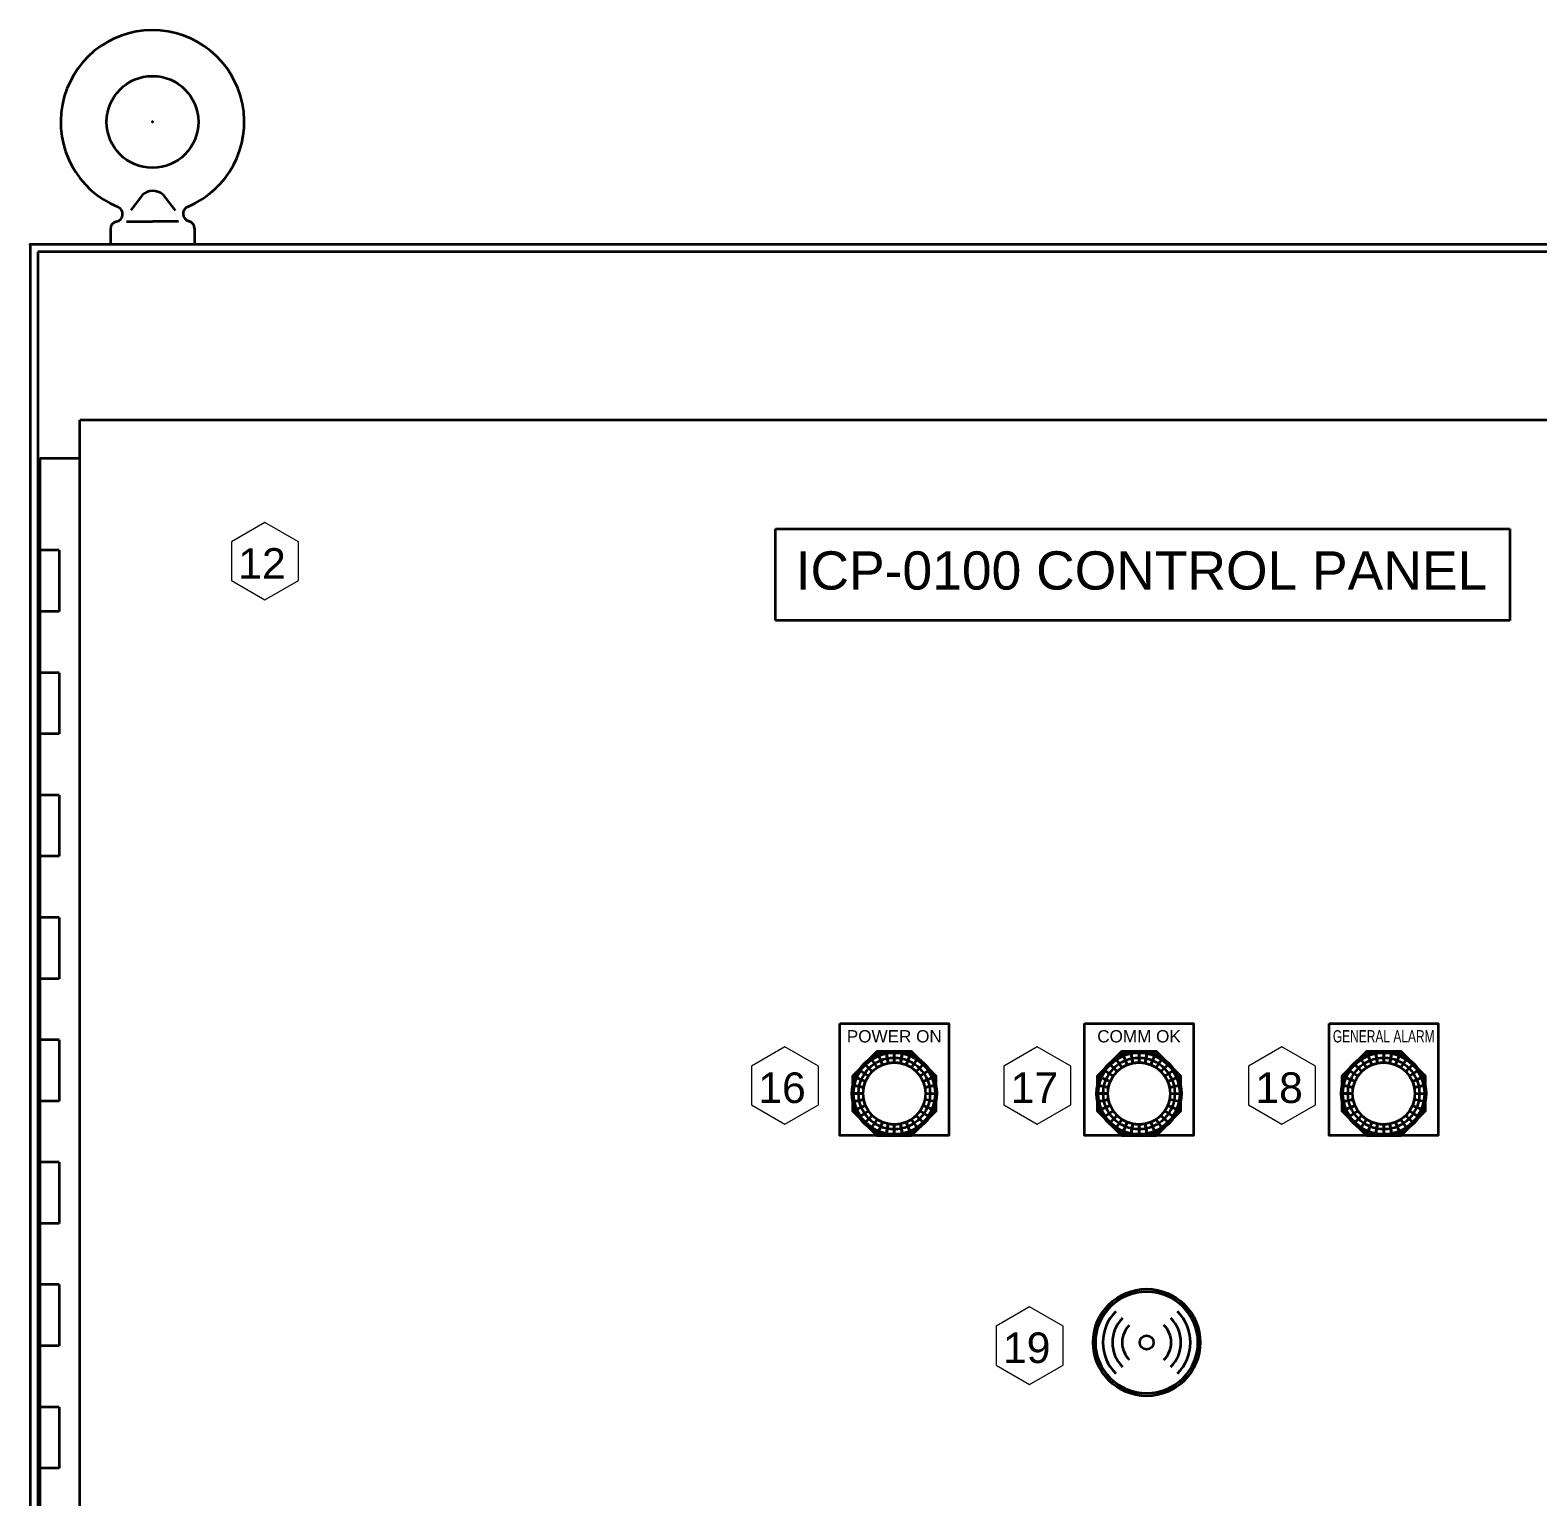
# Model space of a CAD drawing. Extents: x 43 to 158, y 24 to 117.
# Drawn here: x 42.99 to 67.63, y 93.19 to 117.16 of the extents above; entities that cross this region are included whole.
import ezdxf
from ezdxf.enums import TextEntityAlignment as Align

# ---------------------------------------------------------------- set-up
doc = ezdxf.new("R2010")
doc.units = 0
doc.layers.add('N-ANNO-TEXT', color=2, linetype='Continuous', lineweight=18)
doc.layers.add('N-EQPM', color=4, linetype='Continuous', lineweight=35)
doc.styles.add('_CGS_2-5_NOTES', font='arial.ttf', dxfattribs={"height": 2.5})

# ---------------------------------------------------------------- blocks, each defined once
blk = doc.blocks.new('A907220FSD-Door')
for p, q in [((35.77812056490698, 80.24999991017799), (0.6521205649069906, 80.24999991017799)), ((0.6521205649069763, -8.982200938589813e-08), (0.6521205649069906, 80.24999991017799)), ((-1.313225688193143e-07, 79.62499991017796), (-1.313225688193143e-07, 0.1249999101779906)), ((-1.313225688193143e-07, 79.62499991017796), (-1.313225688193143e-07, 79.12499991017796)), ((0.6521205649069906, 79.62499991017796), (-1.313225688193143e-07, 79.62499991017796)), ((0.3129998686774194, 79.62499991017799), (-1.313225688193143e-07, 79.62499991017799)), ((0.3129998686774194, 78.12499991017799), (-1.313225688193143e-07, 78.12499991017799)), ((0.3129998686774194, 78.12499991017796), (0.3129998686774194, 77.12499991017796)), ((0.3129998686774194, 77.12499991017799), (-1.313225688193143e-07, 77.12499991017799)), ((0.3129998686774194, 76.12499991017799), (-1.313225688193143e-07, 76.12499991017799)), ((0.3129998686774194, 76.12499991017796), (0.3129998686774194, 75.12499991017796)), ((0.3129998686774194, 75.12499991017799), (-1.313225688193143e-07, 75.12499991017799)), ((0.3129998686774194, 74.12499991017799), (-1.313225688193143e-07, 74.12499991017799)), ((0.3129998686774194, 74.12499991017796), (0.3129998686774194, 73.12499991017796)), ((0.3129998686774194, 73.12499991017799), (-1.313225688193143e-07, 73.12499991017799)), ((0.3129998686774194, 72.12499991017799), (-1.313225688193143e-07, 72.12499991017799)), ((0.3129998686774194, 72.12499991017796), (0.3129998686774194, 71.12499991017796)), ((0.3129998686774194, 71.12499991017799), (-1.313225688193143e-07, 71.12499991017799)), ((0.3129998686774194, 70.12499991017799), (-1.313225688193143e-07, 70.12499991017799)), ((0.3129998686774194, 70.12499991017796), (0.3129998686774194, 69.12499991017796)), ((0.3129998686774194, 69.12499991017799), (-1.313225688193143e-07, 69.12499991017799)), ((0.3129998686774194, 68.12499991017799), (-1.313225688193143e-07, 68.12499991017799)), ((0.3129998686774194, 68.12499991017796), (0.3129998686774194, 67.12499991017796)), ((0.3129998686774194, 67.12499991017799), (-1.313225688193143e-07, 67.12499991017799)), ((0.3129998686774194, 66.12499991017799), (-1.313225688193143e-07, 66.12499991017799)), ((0.3129998686774194, 66.12499991017796), (0.3129998686774194, 65.12499991017796)), ((0.3129998686774194, 65.12499991017799), (-1.313225688193143e-07, 65.12499991017799)), ((0.3129998686774194, 64.12499991017799), (-1.313225688193143e-07, 64.12499991017799)), ((0.3129998686774194, 64.12499991017796), (0.3129998686774194, 63.12499991017796)), ((0.3129998686774194, 63.12499991017799), (-1.313225688193143e-07, 63.12499991017799))]:
    blk.add_line(p, q)

msp = doc.modelspace()

# ---------------------------------------------------------------- linework, layer by layer
at = {"color": 253}
msp.add_line((43.13475298663252, 105.2282897656438), (43.13475298663252, 109.2282897656438), dxfattribs=at)
at = {"layer": 'N-ANNO-TEXT'}
for points in [[(46.82292941663854, 107.8471430099122), (47.37130334175822, 108.1637468431967), (47.37130334175822, 108.7969545097657), (46.82292941663854, 109.1135583430502), (46.27455549151864, 108.7969545097657), (46.27455549151864, 108.1637468431967)], [(55.32292941663854, 99.27714300991221), (55.87130334175822, 99.5937468431967), (55.87130334175822, 100.2269545097657), (55.32292941663854, 100.5435583430502), (54.77455549151864, 100.2269545097657), (54.77455549151864, 99.5937468431967)], [(59.44792941663854, 99.27714300991221), (59.99630334175822, 99.5937468431967), (59.99630334175822, 100.2269545097657), (59.44792941663854, 100.5435583430502), (58.89955549151864, 100.2269545097657), (58.89955549151864, 99.5937468431967)], [(63.44792941663854, 99.27714300991221), (63.99630334175822, 99.5937468431967), (63.99630334175822, 100.2269545097657), (63.44792941663854, 100.5435583430502), (62.89955549151864, 100.2269545097657), (62.89955549151864, 99.5937468431967)], [(59.32292941663854, 95.02714300991221), (59.87130334175822, 95.3437468431967), (59.87130334175822, 95.97695450976568), (59.32292941663854, 96.29355834305017), (58.77455549151864, 95.97695450976568), (58.77455549151864, 95.3437468431967)]]:
    msp.add_lwpolyline(points, close=True, dxfattribs=at)
at = {"layer": 'N-EQPM'}
for p, q in [((44.82203702733614, 114.4685755466074), (44.63280484167535, 114.2165163993433)), ((45.15214966243434, 114.4713417660536), (45.3583561768146, 114.2102333599884)), ((44.29837744796282, 113.9071878735359), (44.29837744796282, 113.6571878735359)), ((44.56258586204922, 114.0321878735359), (44.98587744796282, 114.0321878735359)), ((45.41162841657274, 114.0321878735359), (44.98587744796282, 114.0321878735359)), ((45.67337744796282, 113.9151264143967), (45.67337744796282, 113.6571878735359)), ((114.9858774479628, 113.6571878735359), (42.98587744796282, 113.6571878735359)), ((42.98587744796282, 113.6571878735359), (42.98587744796282, 23.65718787353592)), ((45.67337744796282, 113.6571878735359), (44.29837744796282, 113.6571878735359)), ((114.8608774479628, 113.5321878735359), (43.11087744796282, 113.5321878735359)), ((43.11087744796282, 113.5321878735359), (43.11087744796282, 23.78218787353592))]:
    msp.add_line(p, q, dxfattribs=at)
at = {"layer": 'N-EQPM', "ltscale": 1.5}
for p, q in [((55.16988908007443, 109.0077110019807), (67.16988908007443, 109.0077110019807)), ((55.16988908007443, 107.5077110019807), (55.16988908007443, 109.0077110019807)), ((67.16988908007443, 109.0077110019807), (67.16988908007443, 107.5077110019807)), ((67.16988908007443, 107.5077110019807), (55.16988908007443, 107.5077110019807))]:
    msp.add_line(p, q, dxfattribs=at)
at = {"layer": 'N-EQPM', "elevation": -0.3520000000000002}
for points in [[(56.82714115773729, 100.4656873318509), (56.42587744796276, 100.0644236220765), (56.42587744796276, 99.49695104162538), (56.82714115773729, 99.09568733185091), (57.39461373818835, 99.09568733185091), (57.79587744796288, 99.49695104162538), (57.79587744796288, 100.0644236220765), (57.39461373818835, 100.4656873318509)], [(60.82714115773729, 100.4656873318509), (60.42587744796276, 100.0644236220765), (60.42587744796276, 99.49695104162538), (60.82714115773729, 99.09568733185091), (61.39461373818835, 99.09568733185091), (61.79587744796288, 99.49695104162538), (61.79587744796288, 100.0644236220765), (61.39461373818835, 100.4656873318509)], [(64.82714115773729, 100.4656873318509), (64.42587744796276, 100.0644236220765), (64.42587744796276, 99.49695104162538), (64.82714115773729, 99.09568733185091), (65.39461373818835, 99.09568733185091), (65.79587744796288, 99.49695104162538), (65.79587744796288, 100.0644236220765), (65.39461373818835, 100.4656873318509)]]:
    msp.add_lwpolyline(points, close=True, dxfattribs=at)
at = {"layer": 'N-EQPM'}
for centre, radius in [((44.98587744796282, 115.6571878735359), 0.75), ((57.11087744796282, 99.78068733185091), 0.6934999999999999), ((57.11087744796282, 99.78068733185091, -0.1020000000000001), 0.6659999999999999), ((57.11087744796282, 99.78068733185091, -0.08600000000000008), 0.585), ((61.11087744796282, 99.78068733185091), 0.6934999999999999), ((61.11087744796282, 99.78068733185091, -0.1020000000000001), 0.6659999999999999), ((61.11087744796282, 99.78068733185091, -0.08600000000000008), 0.585), ((65.11087744796282, 99.78068733185091), 0.6934999999999999), ((65.11087744796282, 99.78068733185091, -0.1020000000000001), 0.6659999999999999), ((65.11087744796282, 99.78068733185091, -0.08600000000000008), 0.585), ((57.11087744796282, 99.78068733185091, 0.8349999999999997), 0.5080000000000002), ((61.11087744796282, 99.78068733185091, 0.8349999999999997), 0.5080000000000002), ((65.11087744796282, 99.78068733185091, 0.8349999999999997), 0.5080000000000002), ((61.23587744796282, 95.71218787353592), 0.875), ((61.23587744796282, 95.71218787353592), 0.8328753642332742), ((61.23587744796282, 95.71218787353592), 0.1137589415449486)]:
    msp.add_circle(centre, radius, dxfattribs=at)
for centre, radius, start, end in [((44.98587744796282, 115.6571878735359), 1.5, 292.6198649480862, 247.8507782231418), ((44.98866666287859, 114.28220343346), 0.25, 49.16128207017731, 131.7989295248385), ((44.37321980440265, 114.1521046161089), 0.125, 281.5738357116005, 67.85077822314183), ((45.61087744796419, 114.1571878735359), 0.125, 112.6198649480861, 255.5224878138565), ((44.42337744796282, 113.9071878735359), 0.125, 101.5738357116112, 180), ((45.54837744796282, 113.9151264143967), 0.125, 0, 75.52248781385643), ((61.23587744796282, 95.71218787353592), 0.400477295559606, 134.9999999999998, 225.0000000000002), ((61.23587744796282, 95.71218787353592), 0.400477295559606, 314.9999999999998, 45.00000000000023)]:
    msp.add_arc(centre, radius, start, end, dxfattribs=at)
at = {"layer": 'N-EQPM', "linetype": 'Continuous'}
for radius, start, end in [(0.7162804322425158, 134.9999999999998, 225.0000000000002), (0.7162804322425158, 314.9999999999998, 45.00000000000023), (0.5607770655221126, 134.9999999999998, 225.0000000000002), (0.5607770655221126, 314.9999999999998, 45.00000000000023)]:
    msp.add_arc((61.23587744796282, 95.71218787353592), radius, start, end, dxfattribs=at)
at = {"layer": 'N-EQPM'}
for p in [(44.98587744796282, 115.6571878735359), (42.98587744796282, 113.6571878735359)]:
    msp.add_point(p, dxfattribs=at)
for points in [[(56.21987744796286, 100.923187331851, -1.215), (58.00187744796278, 100.923187331851, -1.215), (58.00187744796278, 99.09318733185091, -1.215), (56.21987744796286, 99.09318733185091, -1.215)], [(60.21987744796286, 100.923187331851, -1.215), (62.00187744796278, 100.923187331851, -1.215), (62.00187744796278, 99.09318733185091, -1.215), (60.21987744796286, 99.09318733185091, -1.215)], [(64.21987744796286, 100.923187331851, -1.215), (66.00187744796278, 100.923187331851, -1.215), (66.00187744796278, 99.09318733185091, -1.215), (64.21987744796286, 99.09318733185091, -1.215)]]:
    msp.add_3dface(points, dxfattribs=at)

# ---------------------------------------------------------------- block references
msp.add_blockref('A907220FSD-Door', (43.14575688305581, 30.53218796655335), dxfattribs=at)

# ---------------------------------------------------------------- texts
at = {"layer": 'N-ANNO-TEXT', "style": '_CGS_2-5_NOTES'}
for s, p in [('12', (46.77548877517847, 108.4458534253351)), ('16', (55.27548877517847, 99.87585342533515)), ('17', (59.40048877517847, 99.87585342533515)), ('18', (63.40048877517847, 99.87585342533515)), ('19', (59.27548877517847, 95.62585342533515))]:
    msp.add_text(s, height=0.5, dxfattribs=at).set_placement(p, align=Align.MIDDLE)
for s, height, p in [('ICP-0100 CONTROL PANEL', 0.625, (61.15071044789033, 108.0152204070811)), ('POWER ON', 0.2, (57.11087744796282, 100.6158248685077)), ('COMM OK', 0.2, (61.11087744796282, 100.6158248685077))]:
    msp.add_text(s, height=height, dxfattribs=at).set_placement(p, align=Align.CENTER)
at = {"layer": 'N-ANNO-TEXT', "style": '_CGS_2-5_NOTES', "width": 0.7}
msp.add_text('GENERAL ALARM', height=0.2, dxfattribs=at).set_placement((65.11087744796282, 100.6158248685077), align=Align.CENTER)

# ---------------------------------------------------------------- meshes
at = {"layer": 'N-EQPM'}
mesh = msp.add_polymesh((2, 32), dxfattribs=dict(at, n_close=True))
for k, corner in enumerate([(57.80437744796279, 99.78068733185091, 0.25), (57.79105203992242, 99.91598247016907, 0.25), (57.7515879037594, 100.0460782921961, 0.25), (57.68750162409458, 100.16597528845, 0.25), (57.60125600071569, 100.2710658846038, 0.25), (57.49616540456191, 100.3573115079827, 0.25), (57.37626840830796, 100.4213977876475, 0.25), (57.24617258628098, 100.4608619238106, 0.25), (57.11087744796282, 100.4741873318509, 0.25), (56.97558230964466, 100.4608619238106, 0.25), (56.84548648761768, 100.4213977876475, 0.25), (56.72558949136373, 100.3573115079827, 0.25), (56.62049889520995, 100.2710658846038, 0.25), (56.53425327183106, 100.16597528845, 0.25), (56.47016699216624, 100.0460782921961, 0.25), (56.43070285600322, 99.91598247016907, 0.25), (56.41737744796285, 99.78068733185091, 0.25), (56.43070285600322, 99.64539219353276, 0.25), (56.47016699216624, 99.51529637150571, 0.25), (56.53425327183106, 99.39539937525183, 0.25), (56.62049889520995, 99.29030877909804, 0.25), (56.72558949136373, 99.2040631557191, 0.25), (56.84548648761768, 99.13997687605433, 0.25), (56.97558230964466, 99.10051273989131, 0.25), (57.11087744796282, 99.08718733185094, 0.25), (57.24617258628098, 99.10051273989131, 0.25), (57.37626840830796, 99.13997687605433, 0.25), (57.49616540456191, 99.2040631557191, 0.25), (57.60125600071569, 99.29030877909804, 0.25), (57.68750162409458, 99.39539937525183, 0.25), (57.7515879037594, 99.51529637150577, 0.25), (57.79105203992242, 99.64539219353276, 0.25), (57.61887744796286, 99.78068733185091, 0.8349999999999997), (57.60911637040761, 99.87979321543514, 0.8349999999999997), (57.58020825047856, 99.97509051549241, 0.8349999999999997), (57.53326401101253, 100.0629170102249, 0.8349999999999997), (57.47008769280558, 100.1398975766937, 0.8349999999999997), (57.39310712633676, 100.2030738949006, 0.8349999999999997), (57.30528063160432, 100.2500181343667, 0.8349999999999997), (57.20998333154705, 100.2789262542958, 0.8349999999999997), (57.11087744796282, 100.288687331851, 0.8349999999999997), (57.01177156437859, 100.2789262542958, 0.8349999999999997), (56.91647426432132, 100.2500181343667, 0.8349999999999997), (56.82864776958888, 100.2030738949006, 0.8349999999999997), (56.75166720312006, 100.1398975766937, 0.8349999999999997), (56.68849088491311, 100.0629170102249, 0.8349999999999997), (56.64154664544708, 99.97509051549241, 0.8349999999999997), (56.61263852551804, 99.87979321543514, 0.8349999999999997), (56.60287744796278, 99.78068733185091, 0.8349999999999997), (56.61263852551804, 99.68158144826674, 0.8349999999999997), (56.64154664544708, 99.58628414820942, 0.8349999999999997), (56.68849088491311, 99.49845765347698, 0.8349999999999997), (56.75166720312006, 99.42147708700816, 0.8349999999999997), (56.82864776958888, 99.3583007688012, 0.8349999999999997), (56.91647426432132, 99.31135652933517, 0.8349999999999997), (57.01177156437859, 99.28244840940607, 0.8349999999999997), (57.11087744796282, 99.27268733185093, 0.8349999999999997), (57.20998333154705, 99.28244840940607, 0.8349999999999997), (57.30528063160432, 99.31135652933517, 0.8349999999999997), (57.39310712633676, 99.3583007688012, 0.8349999999999997), (57.47008769280558, 99.42147708700816, 0.8349999999999997), (57.53326401101253, 99.49845765347698, 0.8349999999999997), (57.58020825047856, 99.58628414820947, 0.8349999999999997), (57.60911637040761, 99.68158144826674, 0.8349999999999997)]):
    mesh.set_mesh_vertex(divmod(k, 32), corner)
mesh = msp.add_polymesh((2, 32), dxfattribs=dict(at, n_close=True))
for k, corner in enumerate([(61.80437744796279, 99.78068733185091, 0.25), (61.79105203992242, 99.91598247016907, 0.25), (61.7515879037594, 100.0460782921961, 0.25), (61.68750162409458, 100.16597528845, 0.25), (61.60125600071569, 100.2710658846038, 0.25), (61.49616540456191, 100.3573115079827, 0.25), (61.37626840830796, 100.4213977876475, 0.25), (61.24617258628098, 100.4608619238106, 0.25), (61.11087744796282, 100.4741873318509, 0.25), (60.97558230964466, 100.4608619238106, 0.25), (60.84548648761768, 100.4213977876475, 0.25), (60.72558949136373, 100.3573115079827, 0.25), (60.62049889520995, 100.2710658846038, 0.25), (60.53425327183106, 100.16597528845, 0.25), (60.47016699216624, 100.0460782921961, 0.25), (60.43070285600322, 99.91598247016907, 0.25), (60.41737744796285, 99.78068733185091, 0.25), (60.43070285600322, 99.64539219353276, 0.25), (60.47016699216624, 99.51529637150571, 0.25), (60.53425327183106, 99.39539937525183, 0.25), (60.62049889520995, 99.29030877909804, 0.25), (60.72558949136373, 99.2040631557191, 0.25), (60.84548648761768, 99.13997687605433, 0.25), (60.97558230964466, 99.10051273989131, 0.25), (61.11087744796282, 99.08718733185094, 0.25), (61.24617258628098, 99.10051273989131, 0.25), (61.37626840830796, 99.13997687605433, 0.25), (61.49616540456191, 99.2040631557191, 0.25), (61.60125600071569, 99.29030877909804, 0.25), (61.68750162409458, 99.39539937525183, 0.25), (61.7515879037594, 99.51529637150577, 0.25), (61.79105203992242, 99.64539219353276, 0.25), (61.61887744796286, 99.78068733185091, 0.8349999999999997), (61.60911637040761, 99.87979321543514, 0.8349999999999997), (61.58020825047856, 99.97509051549241, 0.8349999999999997), (61.53326401101253, 100.0629170102249, 0.8349999999999997), (61.47008769280558, 100.1398975766937, 0.8349999999999997), (61.39310712633676, 100.2030738949006, 0.8349999999999997), (61.30528063160432, 100.2500181343667, 0.8349999999999997), (61.20998333154705, 100.2789262542958, 0.8349999999999997), (61.11087744796282, 100.288687331851, 0.8349999999999997), (61.01177156437859, 100.2789262542958, 0.8349999999999997), (60.91647426432132, 100.2500181343667, 0.8349999999999997), (60.82864776958888, 100.2030738949006, 0.8349999999999997), (60.75166720312006, 100.1398975766937, 0.8349999999999997), (60.68849088491311, 100.0629170102249, 0.8349999999999997), (60.64154664544708, 99.97509051549241, 0.8349999999999997), (60.61263852551804, 99.87979321543514, 0.8349999999999997), (60.60287744796278, 99.78068733185091, 0.8349999999999997), (60.61263852551804, 99.68158144826674, 0.8349999999999997), (60.64154664544708, 99.58628414820942, 0.8349999999999997), (60.68849088491311, 99.49845765347698, 0.8349999999999997), (60.75166720312006, 99.42147708700816, 0.8349999999999997), (60.82864776958888, 99.3583007688012, 0.8349999999999997), (60.91647426432132, 99.31135652933517, 0.8349999999999997), (61.01177156437859, 99.28244840940607, 0.8349999999999997), (61.11087744796282, 99.27268733185093, 0.8349999999999997), (61.20998333154705, 99.28244840940607, 0.8349999999999997), (61.30528063160432, 99.31135652933517, 0.8349999999999997), (61.39310712633676, 99.3583007688012, 0.8349999999999997), (61.47008769280558, 99.42147708700816, 0.8349999999999997), (61.53326401101253, 99.49845765347698, 0.8349999999999997), (61.58020825047856, 99.58628414820947, 0.8349999999999997), (61.60911637040761, 99.68158144826674, 0.8349999999999997)]):
    mesh.set_mesh_vertex(divmod(k, 32), corner)
mesh = msp.add_polymesh((2, 32), dxfattribs=dict(at, n_close=True))
for k, corner in enumerate([(65.80437744796279, 99.78068733185091, 0.25), (65.79105203992242, 99.91598247016907, 0.25), (65.7515879037594, 100.0460782921961, 0.25), (65.68750162409458, 100.16597528845, 0.25), (65.6012560007157, 100.2710658846038, 0.25), (65.4961654045619, 100.3573115079827, 0.25), (65.37626840830796, 100.4213977876475, 0.25), (65.24617258628098, 100.4608619238106, 0.25), (65.11087744796282, 100.4741873318509, 0.25), (64.97558230964466, 100.4608619238106, 0.25), (64.84548648761768, 100.4213977876475, 0.25), (64.72558949136373, 100.3573115079827, 0.25), (64.62049889520995, 100.2710658846038, 0.25), (64.53425327183106, 100.16597528845, 0.25), (64.47016699216624, 100.0460782921961, 0.25), (64.43070285600322, 99.91598247016907, 0.25), (64.41737744796285, 99.78068733185091, 0.25), (64.43070285600322, 99.64539219353276, 0.25), (64.47016699216624, 99.51529637150571, 0.25), (64.53425327183106, 99.39539937525183, 0.25), (64.62049889520995, 99.29030877909804, 0.25), (64.72558949136373, 99.2040631557191, 0.25), (64.84548648761768, 99.13997687605433, 0.25), (64.97558230964466, 99.10051273989131, 0.25), (65.11087744796282, 99.08718733185094, 0.25), (65.24617258628098, 99.10051273989131, 0.25), (65.37626840830796, 99.13997687605433, 0.25), (65.4961654045619, 99.2040631557191, 0.25), (65.6012560007157, 99.29030877909804, 0.25), (65.68750162409458, 99.39539937525183, 0.25), (65.7515879037594, 99.51529637150577, 0.25), (65.79105203992242, 99.64539219353276, 0.25), (65.61887744796286, 99.78068733185091, 0.8349999999999997), (65.6091163704076, 99.87979321543514, 0.8349999999999997), (65.58020825047856, 99.97509051549241, 0.8349999999999997), (65.53326401101253, 100.0629170102249, 0.8349999999999997), (65.47008769280558, 100.1398975766937, 0.8349999999999997), (65.39310712633676, 100.2030738949006, 0.8349999999999997), (65.30528063160432, 100.2500181343667, 0.8349999999999997), (65.20998333154705, 100.2789262542958, 0.8349999999999997), (65.11087744796282, 100.288687331851, 0.8349999999999997), (65.01177156437859, 100.2789262542958, 0.8349999999999997), (64.91647426432132, 100.2500181343667, 0.8349999999999997), (64.82864776958888, 100.2030738949006, 0.8349999999999997), (64.75166720312006, 100.1398975766937, 0.8349999999999997), (64.68849088491311, 100.0629170102249, 0.8349999999999997), (64.64154664544708, 99.97509051549241, 0.8349999999999997), (64.61263852551804, 99.87979321543514, 0.8349999999999997), (64.60287744796278, 99.78068733185091, 0.8349999999999997), (64.61263852551804, 99.68158144826674, 0.8349999999999997), (64.64154664544708, 99.58628414820942, 0.8349999999999997), (64.68849088491311, 99.49845765347698, 0.8349999999999997), (64.75166720312006, 99.42147708700816, 0.8349999999999997), (64.82864776958888, 99.3583007688012, 0.8349999999999997), (64.91647426432132, 99.31135652933517, 0.8349999999999997), (65.01177156437859, 99.28244840940607, 0.8349999999999997), (65.11087744796282, 99.27268733185093, 0.8349999999999997), (65.20998333154705, 99.28244840940607, 0.8349999999999997), (65.30528063160432, 99.31135652933517, 0.8349999999999997), (65.39310712633676, 99.3583007688012, 0.8349999999999997), (65.47008769280558, 99.42147708700816, 0.8349999999999997), (65.53326401101253, 99.49845765347698, 0.8349999999999997), (65.58020825047856, 99.58628414820947, 0.8349999999999997), (65.6091163704076, 99.68158144826674, 0.8349999999999997)]):
    mesh.set_mesh_vertex(divmod(k, 32), corner)

doc.saveas('drawing.dxf')
